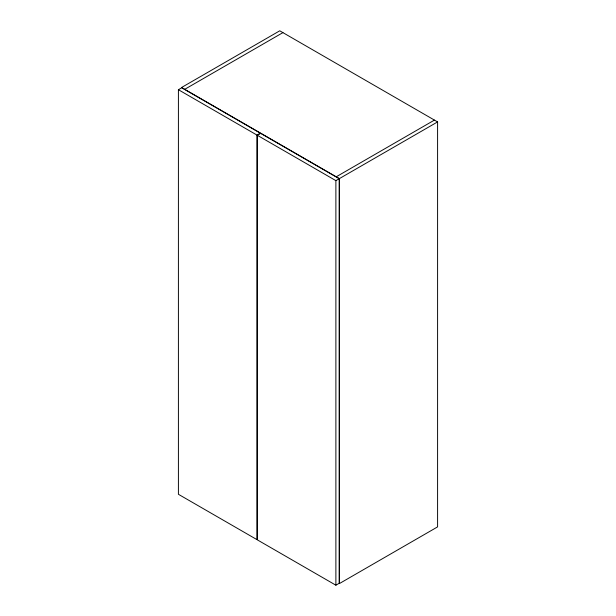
<?xml version="1.0" encoding="UTF-8"?>
<svg xmlns="http://www.w3.org/2000/svg" width="616" height="616" viewBox="0 0 616 616"><rect width="100%" height="100%" fill="white"/><g stroke="black" fill="none" stroke-linecap="round" stroke-linejoin="round"><path stroke-width="0.92" d="M178.409 89.72L181.743 87.795L260.306 133.156L256.972 135.081L178.409 89.72L178.409 494.286L256.972 539.639L256.972 135.081M184.723 89.32L282.921 32.625M257.319 135.281L260.653 133.356L339.216 178.709L339.216 583.275L335.882 585.2L257.319 539.847L257.319 135.281L335.882 180.634L339.216 178.709M336.236 176.792L434.434 120.097M339.385 178.609L437.591 121.914L437.591 526.888L339.385 583.583L339.385 178.609L181.566 87.495L279.764 30.8L437.591 121.914M335.882 180.634L335.882 585.2"/></g></svg>
